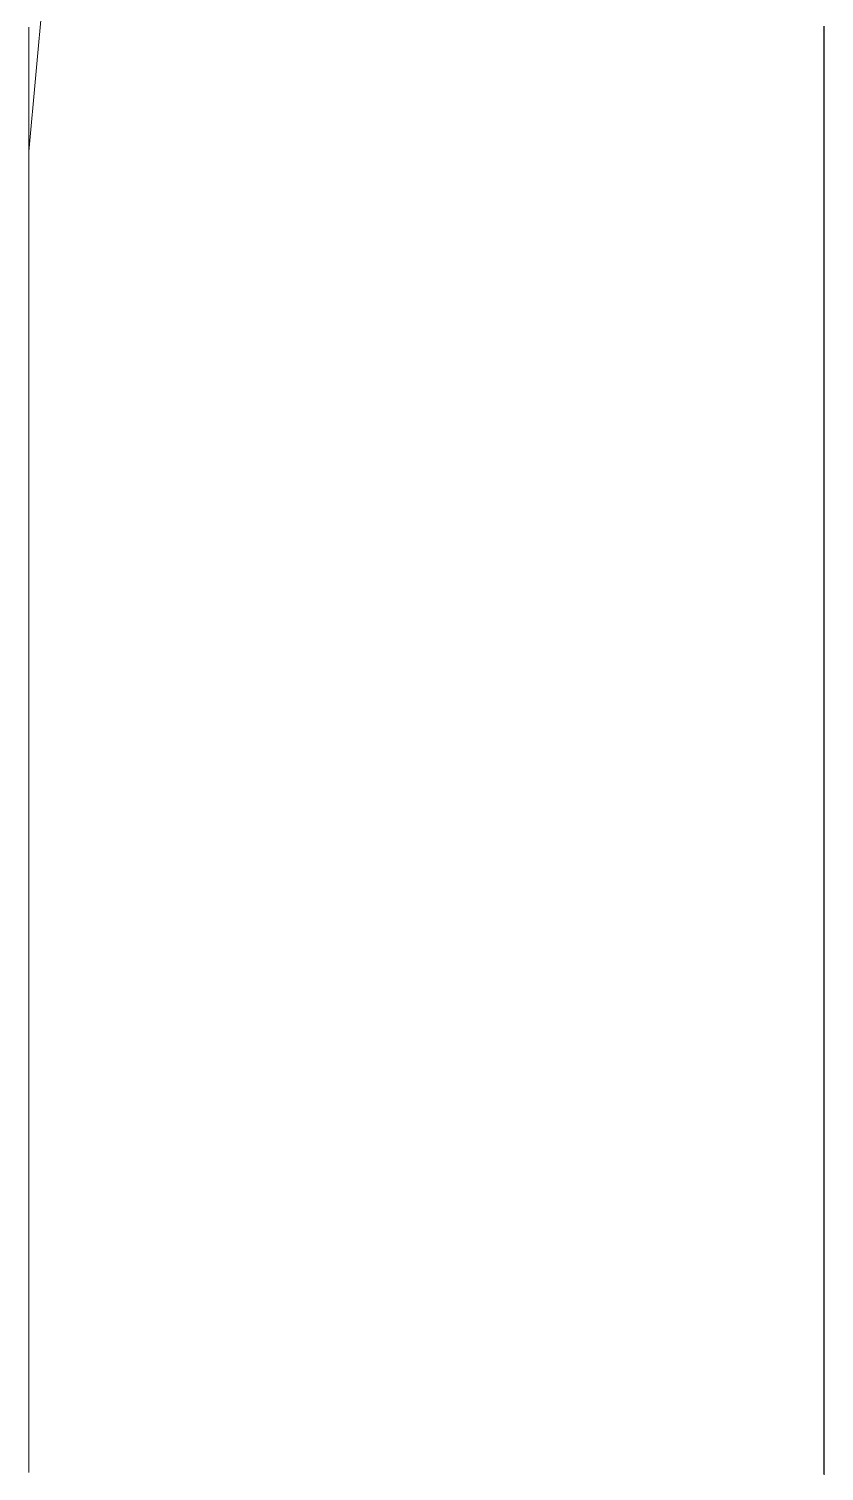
# Model space of a CAD drawing. Extents: x 65572 to 72871, y 30718 to 33858.
# Drawn here: x 65708.02 to 65709.02, y 31700.432 to 31702.245 of the extents above; entities that cross this region are included whole.
import ezdxf

# ---------------------------------------------------------------- set-up
doc = ezdxf.new("R2010")
doc.units = 0
doc.header["$LTSCALE"] = 0.5
doc.header["$MEASUREMENT"] = 0
doc.layers.add('Layout', color=154, linetype='CONTINUOUS', lineweight=5)

msp = doc.modelspace()

# ---------------------------------------------------------------- linework, layer by layer
at = {"layer": 'Layout', "linetype": 'ByBlock'}
msp.add_line((65709.020403, 31713.090537), (65708.020398, 31702.090483), dxfattribs=at)
for points in [[(65708.020398, 31700.430092), (65708.020398, 31700.432126), (65708.020398, 31700.43416), (65708.020398, 31700.436193), (65708.020398, 31700.438227), (65708.020398, 31700.44026), (65708.020398, 31700.442294), (65708.020398, 31700.444328), (65708.020398, 31700.446361), (65708.020398, 31700.448395), (65708.020398, 31700.450428), (65708.020398, 31700.452462), (65708.020398, 31700.454496), (65708.020398, 31700.456529), (65708.020398, 31700.458563), (65708.020398, 31700.460596), (65708.020398, 31700.46263), (65708.020398, 31700.464664), (65708.020398, 31700.466697), (65708.020398, 31700.468731), (65708.020398, 31700.470764), (65708.020398, 31700.472798), (65708.020398, 31700.474831), (65708.020398, 31700.476865), (65708.020398, 31700.478899), (65708.020398, 31700.480932), (65708.020398, 31700.482966), (65708.020398, 31700.484999), (65708.020398, 31700.487033), (65708.020398, 31700.489067), (65708.020398, 31700.4911), (65708.020398, 31700.493134), (65708.020398, 31700.495167), (65708.020398, 31700.497201), (65708.020398, 31700.49959), (65708.020398, 31700.502865), (65708.020398, 31700.506141), (65708.020398, 31700.509417), (65708.020398, 31700.512693), (65708.020398, 31700.515969), (65708.020398, 31700.519244), (65708.020398, 31700.52252), (65708.020398, 31700.525796), (65708.020398, 31700.529072), (65708.020398, 31700.532348), (65708.020398, 31700.535624), (65708.020398, 31700.538899), (65708.020398, 31700.542175), (65708.020398, 31700.545451), (65708.020398, 31700.548727), (65708.020398, 31700.552003), (65708.020398, 31700.555279), (65708.020398, 31700.558554), (65708.020398, 31700.56183), (65708.020398, 31700.565106), (65708.020398, 31700.568382), (65708.020398, 31700.571658), (65708.020398, 31700.574933), (65708.020398, 31700.578209), (65708.020398, 31700.581485), (65708.020398, 31700.584761), (65708.020398, 31700.588037), (65708.020398, 31700.591313), (65708.020398, 31700.594588), (65708.020398, 31700.597864), (65708.020398, 31700.60114), (65708.020398, 31700.604416), (65708.020398, 31700.607692), (65708.020398, 31700.610968), (65708.020398, 31700.614243), (65708.020398, 31700.617519), (65708.020398, 31700.621796), (65708.020398, 31700.62615), (65708.020398, 31700.630504), (65708.020398, 31700.634857), (65708.020398, 31700.639211), (65708.020398, 31700.643565), (65708.020398, 31700.647919), (65708.020398, 31700.652273), (65708.020398, 31700.656626), (65708.020398, 31700.66098), (65708.020398, 31700.665334), (65708.020398, 31700.669688), (65708.020398, 31700.674041), (65708.020398, 31700.678395), (65708.020398, 31700.682749), (65708.020398, 31700.687103), (65708.020398, 31700.691457), (65708.020398, 31700.69581), (65708.020398, 31700.700164), (65708.020398, 31700.704518), (65708.020398, 31700.708872), (65708.020398, 31700.713226), (65708.020398, 31700.717579), (65708.020398, 31700.721933), (65708.020398, 31700.726287), (65708.020398, 31700.730641), (65708.020398, 31700.734995), (65708.020398, 31700.739348), (65708.020398, 31700.743702), (65708.020398, 31700.748056), (65708.020398, 31700.75241), (65708.020398, 31700.756764), (65708.020398, 31700.761117), (65708.020398, 31700.765471), (65708.020398, 31700.769825), (65708.020398, 31700.774179), (65708.020398, 31700.779024), (65708.020398, 31700.784237), (65708.020398, 31700.789451), (65708.020398, 31700.794664), (65708.020398, 31700.799878), (65708.020398, 31700.805091), (65708.020398, 31700.810304), (65708.020398, 31700.815518), (65708.020398, 31700.820731), (65708.020398, 31700.825945), (65708.020398, 31700.831158), (65708.020398, 31700.836372), (65708.020398, 31700.841585), (65708.020398, 31700.846799), (65708.020398, 31700.852012), (65708.020398, 31700.857225), (65708.020398, 31700.862439), (65708.020398, 31700.867652), (65708.020398, 31700.872866), (65708.020398, 31700.878079), (65708.020398, 31700.883293), (65708.020398, 31700.888506), (65708.020398, 31700.89372), (65708.020398, 31700.898933), (65708.020398, 31700.904146), (65708.020398, 31700.90936), (65708.020398, 31700.914573), (65708.020398, 31700.919787), (65708.020398, 31700.925), (65708.020398, 31700.930214), (65708.020398, 31700.935427), (65708.020398, 31700.940641), (65708.020398, 31700.945854), (65708.020398, 31700.951067), (65708.020398, 31700.956281), (65708.020398, 31700.961494), (65708.020398, 31700.966836), (65708.020398, 31700.972648), (65708.020398, 31700.978459), (65708.020398, 31700.984271), (65708.020398, 31700.990083), (65708.020398, 31700.995894), (65708.020398, 31701.001706), (65708.020398, 31701.007518), (65708.020398, 31701.013329), (65708.020398, 31701.019141), (65708.020398, 31701.024953), (65708.020398, 31701.030764), (65708.020398, 31701.036576), (65708.020398, 31701.042388), (65708.020398, 31701.048199), (65708.020398, 31701.054011), (65708.020398, 31701.059823), (65708.020398, 31701.065634), (65708.020398, 31701.071446), (65708.020398, 31701.077258), (65708.020398, 31701.083069), (65708.020398, 31701.088881), (65708.020398, 31701.094693), (65708.020398, 31701.100504), (65708.020398, 31701.106316), (65708.020398, 31701.112128), (65708.020398, 31701.117939), (65708.020398, 31701.123751), (65708.020398, 31701.129563), (65708.020398, 31701.135374), (65708.020398, 31701.141186), (65708.020398, 31701.146998), (65708.020398, 31701.152809), (65708.020398, 31701.158621), (65708.020398, 31701.164433), (65708.020398, 31701.170244), (65708.020398, 31701.176056), (65708.020398, 31701.182131), (65708.020398, 31701.188249), (65708.020398, 31701.194368), (65708.020398, 31701.200486), (65708.020398, 31701.206605), (65708.020398, 31701.212723), (65708.020398, 31701.218842), (65708.020398, 31701.22496), (65708.020398, 31701.231079), (65708.020398, 31701.237197), (65708.020398, 31701.243316), (65708.020398, 31701.249434), (65708.020398, 31701.255553), (65708.020398, 31701.261671), (65708.020398, 31701.267789), (65708.020398, 31701.273908), (65708.020398, 31701.280026), (65708.020398, 31701.286145), (65708.020398, 31701.292263), (65708.020398, 31701.298382), (65708.020398, 31701.3045), (65708.020398, 31701.310619), (65708.020398, 31701.316737), (65708.020398, 31701.322856), (65708.020398, 31701.328974), (65708.020398, 31701.335093), (65708.020398, 31701.341211), (65708.020398, 31701.34733), (65708.020398, 31701.353448), (65708.020398, 31701.359567), (65708.020398, 31701.365685), (65708.020398, 31701.371804), (65708.020398, 31701.377922), (65708.020398, 31701.384041), (65708.020398, 31701.390159), (65708.020398, 31701.396277), (65708.020398, 31701.402396), (65708.020398, 31701.408514), (65708.020398, 31701.414633), (65708.020398, 31701.420751), (65708.020398, 31701.42687), (65708.020398, 31701.432988), (65708.020398, 31701.439107), (65708.020398, 31701.445225), (65708.020398, 31701.451344), (65708.020398, 31701.457462), (65708.020398, 31701.463581), (65708.020398, 31701.469699), (65708.020398, 31701.475818), (65708.020398, 31701.481936), (65708.020398, 31701.488055), (65708.020398, 31701.494173), (65708.020398, 31701.500292), (65708.020398, 31701.50641), (65708.020398, 31701.512529), (65708.020398, 31701.518647), (65708.020398, 31701.524766), (65708.020398, 31701.530884), (65708.020398, 31701.537002), (65708.020398, 31701.543121), (65708.020398, 31701.549239), (65708.020398, 31701.555358), (65708.020398, 31701.561476), (65708.020398, 31701.567595), (65708.020398, 31701.573713), (65708.020398, 31701.579832), (65708.020398, 31701.58595), (65708.020398, 31701.592069), (65708.020398, 31701.598187), (65708.020398, 31701.604306), (65708.020398, 31701.610424), (65708.020398, 31701.616543), (65708.020398, 31701.622617), (65708.020398, 31701.628429), (65708.020398, 31701.634241), (65708.020398, 31701.640052), (65708.020398, 31701.645864), (65708.020398, 31701.651676), (65708.020398, 31701.657487), (65708.020398, 31701.663299), (65708.020398, 31701.669111), (65708.020398, 31701.674922), (65708.020398, 31701.680734), (65708.020398, 31701.686546), (65708.020398, 31701.692357), (65708.020398, 31701.698169), (65708.020398, 31701.703981), (65708.020398, 31701.709792), (65708.020398, 31701.715604), (65708.020398, 31701.721416), (65708.020398, 31701.727227), (65708.020398, 31701.733039), (65708.020398, 31701.738851), (65708.020398, 31701.744662), (65708.020398, 31701.750474), (65708.020398, 31701.756286), (65708.020398, 31701.762097), (65708.020398, 31701.767909), (65708.020398, 31701.773721), (65708.020398, 31701.779532), (65708.020398, 31701.785344), (65708.020398, 31701.791156), (65708.020398, 31701.796968), (65708.020398, 31701.802779), (65708.020398, 31701.808591), (65708.020398, 31701.814403), (65708.020398, 31701.820214), (65708.020398, 31701.826026), (65708.020398, 31701.831838), (65708.020398, 31701.837179), (65708.020398, 31701.842393), (65708.020398, 31701.847606), (65708.020398, 31701.85282), (65708.020398, 31701.858033), (65708.020398, 31701.863246), (65708.020398, 31701.86846), (65708.020398, 31701.873673), (65708.020398, 31701.878887), (65708.020398, 31701.8841), (65708.020398, 31701.889314), (65708.020398, 31701.894527), (65708.020398, 31701.89974), (65708.020398, 31701.904954), (65708.020398, 31701.910167), (65708.020398, 31701.915381), (65708.020398, 31701.920594), (65708.020398, 31701.925808), (65708.020398, 31701.931021), (65708.020398, 31701.936235), (65708.020398, 31701.941448), (65708.020398, 31701.946661), (65708.020398, 31701.951875), (65708.020398, 31701.957088), (65708.020398, 31701.962302), (65708.020398, 31701.967515), (65708.020398, 31701.972729), (65708.020398, 31701.977942), (65708.020398, 31701.983156), (65708.020398, 31701.988369), (65708.020398, 31701.993582), (65708.020398, 31701.998796), (65708.020398, 31702.004009), (65708.020398, 31702.009223), (65708.020398, 31702.014436), (65708.020398, 31702.01965), (65708.020398, 31702.024495), (65708.020398, 31702.028849), (65708.020398, 31702.033202), (65708.020398, 31702.037556), (65708.020398, 31702.04191), (65708.020398, 31702.046264), (65708.020398, 31702.050618), (65708.020398, 31702.054971), (65708.020398, 31702.059325), (65708.020398, 31702.063679), (65708.020398, 31702.068033), (65708.020398, 31702.072386), (65708.020398, 31702.07674), (65708.020398, 31702.081094), (65708.020398, 31702.085448), (65708.020398, 31702.089802), (65708.020398, 31702.094155), (65708.020398, 31702.098509), (65708.020398, 31702.102863), (65708.020398, 31702.107217), (65708.020398, 31702.111571), (65708.020398, 31702.115924), (65708.020398, 31702.120278), (65708.020398, 31702.124632), (65708.020398, 31702.128986), (65708.020398, 31702.13334), (65708.020398, 31702.137693), (65708.020398, 31702.142047), (65708.020398, 31702.146401), (65708.020398, 31702.150755), (65708.020398, 31702.155109), (65708.020398, 31702.159462), (65708.020398, 31702.163816), (65708.020398, 31702.16817), (65708.020398, 31702.172524), (65708.020398, 31702.176877), (65708.020398, 31702.181154), (65708.020398, 31702.18443), (65708.020398, 31702.187706), (65708.020398, 31702.190982), (65708.020398, 31702.194258), (65708.020398, 31702.197533), (65708.020398, 31702.200809), (65708.020398, 31702.204085), (65708.020398, 31702.207361), (65708.020398, 31702.210637), (65708.020398, 31702.213913), (65708.020398, 31702.217188), (65708.020398, 31702.220464), (65708.020398, 31702.22374), (65708.020398, 31702.227016), (65708.020398, 31702.230292), (65708.020398, 31702.233567), (65708.020398, 31702.236843), (65708.020398, 31702.240119), (65708.020398, 31702.243395), (65708.020398, 31702.246671)], [(65709.020081, 31700.427808), (65709.020081, 31700.433938), (65709.020081, 31700.440067), (65709.020081, 31700.446197), (65709.020081, 31700.452326), (65709.020081, 31700.458456), (65709.020081, 31700.464585), (65709.020081, 31700.470715), (65709.020081, 31700.476844), (65709.020081, 31700.482974), (65709.020081, 31700.489104), (65709.020081, 31700.495233), (65709.020081, 31700.501363), (65709.020081, 31700.507492), (65709.020081, 31700.513622), (65709.020081, 31700.519751), (65709.020081, 31700.525881), (65709.020081, 31700.53201), (65709.020081, 31700.53814), (65709.020081, 31700.544269), (65709.020081, 31700.550399), (65709.020081, 31700.556528), (65709.020081, 31700.562658), (65709.020081, 31700.568787), (65709.020081, 31700.574917), (65709.020081, 31700.581046), (65709.020081, 31700.587176), (65709.020081, 31700.593305), (65709.020081, 31700.599435), (65709.020081, 31700.605564), (65709.020081, 31700.611694), (65709.020081, 31700.617823), (65709.020081, 31700.623953), (65709.020081, 31700.630082), (65709.020081, 31700.636212), (65709.020081, 31700.642341), (65709.020081, 31700.648471), (65709.020081, 31700.6546), (65709.020081, 31700.66073), (65709.020081, 31700.66686), (65709.020081, 31700.672989), (65709.020081, 31700.679119), (65709.020081, 31700.685248), (65709.020081, 31700.691378), (65709.020081, 31700.697507), (65709.020081, 31700.703637), (65709.020081, 31700.709766), (65709.020081, 31700.715896), (65709.020081, 31700.722025), (65709.020081, 31700.728155), (65709.020081, 31700.734284), (65709.020081, 31700.740414), (65709.020081, 31700.746543), (65709.020081, 31700.752673), (65709.020081, 31700.758802), (65709.020081, 31700.764932), (65709.020081, 31700.771061), (65709.020081, 31700.777191), (65709.020081, 31700.78332), (65709.020081, 31700.78945), (65709.020081, 31700.795579), (65709.020081, 31700.801709), (65709.020081, 31700.807838), (65709.020081, 31700.813968), (65709.020081, 31700.820097), (65709.020081, 31700.826227), (65709.020081, 31700.832356), (65709.020081, 31700.838486), (65709.020081, 31700.844615), (65709.020081, 31700.850745), (65709.020081, 31700.856875), (65709.020081, 31700.863004), (65709.020081, 31700.869134), (65709.020081, 31700.875263), (65709.020081, 31700.881393), (65709.020081, 31700.887522), (65709.020081, 31700.893652), (65709.020081, 31700.899781), (65709.020081, 31700.905911), (65709.020081, 31700.91204), (65709.020081, 31700.91817), (65709.020081, 31700.924299), (65709.020081, 31700.930429), (65709.020081, 31700.936558), (65709.020081, 31700.942688), (65709.020081, 31700.948817), (65709.020081, 31700.954947), (65709.020081, 31700.961076), (65709.020081, 31700.967206), (65709.020081, 31700.973335), (65709.020081, 31700.979465), (65709.020081, 31700.985594), (65709.020081, 31700.991724), (65709.020081, 31700.997853), (65709.020081, 31701.003983), (65709.020081, 31701.010112), (65709.020081, 31701.016242), (65709.020081, 31701.022371), (65709.020081, 31701.028501), (65709.020081, 31701.03463), (65709.020081, 31701.04076), (65709.020081, 31701.04689), (65709.020081, 31701.053019), (65709.020081, 31701.059149), (65709.020081, 31701.065278), (65709.020081, 31701.071408), (65709.020081, 31701.077537), (65709.020081, 31701.083667), (65709.020081, 31701.089796), (65709.020081, 31701.095926), (65709.020081, 31701.102055), (65709.020081, 31701.108185), (65709.020081, 31701.114314), (65709.020081, 31701.120444), (65709.020081, 31701.126573), (65709.020081, 31701.132703), (65709.020081, 31701.138832), (65709.020081, 31701.144962), (65709.020081, 31701.151091), (65709.020081, 31701.157221), (65709.020081, 31701.16335), (65709.020081, 31701.16948), (65709.020081, 31701.175609), (65709.020081, 31701.181739), (65709.020081, 31701.187868), (65709.020081, 31701.193998), (65709.020081, 31701.200127), (65709.020081, 31701.206257), (65709.020081, 31701.212386), (65709.020081, 31701.218516), (65709.020081, 31701.224646), (65709.020081, 31701.230775), (65709.020081, 31701.236905), (65709.020081, 31701.243034), (65709.020081, 31701.249164), (65709.020081, 31701.255293), (65709.020081, 31701.261423), (65709.020081, 31701.267552), (65709.020081, 31701.273682), (65709.020081, 31701.279811), (65709.020081, 31701.285941), (65709.020081, 31701.29207), (65709.020081, 31701.2982), (65709.020081, 31701.304329), (65709.020081, 31701.310459), (65709.020081, 31701.316588), (65709.020081, 31701.322718), (65709.020081, 31701.328847), (65709.020081, 31701.334977), (65709.020081, 31701.341106), (65709.020081, 31701.347236), (65709.020081, 31701.353365), (65709.020081, 31701.359495), (65709.020081, 31701.365624), (65709.020081, 31701.371754), (65709.020081, 31701.377883), (65709.020081, 31701.384013), (65709.020081, 31701.390142), (65709.020081, 31701.396272), (65709.020081, 31701.402401), (65709.020081, 31701.408531), (65709.020081, 31701.414661), (65709.020081, 31701.42079), (65709.020081, 31701.42692), (65709.020081, 31701.433049), (65709.020081, 31701.439179), (65709.020081, 31701.445308), (65709.020081, 31701.451438), (65709.020081, 31701.457567), (65709.020081, 31701.463697), (65709.020081, 31701.469826), (65709.020081, 31701.475956), (65709.020081, 31701.482085), (65709.020081, 31701.488215), (65709.020081, 31701.494344), (65709.020081, 31701.500474), (65709.020081, 31701.506603), (65709.020081, 31701.512733), (65709.020081, 31701.518862), (65709.020081, 31701.524992), (65709.020081, 31701.531121), (65709.020081, 31701.537251), (65709.020081, 31701.54338), (65709.020081, 31701.54951), (65709.020081, 31701.555639), (65709.020081, 31701.561769), (65709.020081, 31701.567898), (65709.020081, 31701.574028), (65709.020081, 31701.580157), (65709.020081, 31701.586287), (65709.020081, 31701.592417), (65709.020081, 31701.598546), (65709.020081, 31701.604676), (65709.020081, 31701.610805), (65709.020081, 31701.616935), (65709.020081, 31701.623064), (65709.020081, 31701.629194), (65709.020081, 31701.635323), (65709.020081, 31701.641453), (65709.020081, 31701.647582), (65709.020081, 31701.653712), (65709.020081, 31701.659841), (65709.020081, 31701.665971), (65709.020081, 31701.6721), (65709.020081, 31701.67823), (65709.020081, 31701.684359), (65709.020081, 31701.690489), (65709.020081, 31701.696618), (65709.020081, 31701.702748), (65709.020081, 31701.708877), (65709.020081, 31701.715007), (65709.020081, 31701.721136), (65709.020081, 31701.727266), (65709.020081, 31701.733395), (65709.020081, 31701.739525), (65709.020081, 31701.745654), (65709.020081, 31701.751784), (65709.020081, 31701.757913), (65709.020081, 31701.764043), (65709.020081, 31701.770172), (65709.020081, 31701.776302), (65709.020081, 31701.782432), (65709.020081, 31701.788561), (65709.020081, 31701.794691), (65709.020081, 31701.80082), (65709.020081, 31701.80695), (65709.020081, 31701.813079), (65709.020081, 31701.819209), (65709.020081, 31701.825338), (65709.020081, 31701.831468), (65709.020081, 31701.837597), (65709.020081, 31701.843727), (65709.020081, 31701.849856), (65709.020081, 31701.855986), (65709.020081, 31701.862115), (65709.020081, 31701.868245), (65709.020081, 31701.874374), (65709.020081, 31701.880504), (65709.020081, 31701.886633), (65709.020081, 31701.892763), (65709.020081, 31701.898892), (65709.020081, 31701.905022), (65709.020081, 31701.911151), (65709.020081, 31701.917281), (65709.020081, 31701.92341), (65709.020081, 31701.92954), (65709.020081, 31701.935669), (65709.020081, 31701.941799), (65709.020081, 31701.947928), (65709.020081, 31701.954058), (65709.020081, 31701.960188), (65709.020081, 31701.966317), (65709.020081, 31701.972447), (65709.020081, 31701.978576), (65709.020081, 31701.984706), (65709.020081, 31701.990835), (65709.020081, 31701.996965), (65709.020081, 31702.003094), (65709.020081, 31702.009224), (65709.020081, 31702.015353), (65709.020081, 31702.021483), (65709.020081, 31702.027612), (65709.020081, 31702.033742), (65709.020081, 31702.039871), (65709.020081, 31702.046001), (65709.020081, 31702.05213), (65709.020081, 31702.05826), (65709.020081, 31702.064389), (65709.020081, 31702.070519), (65709.020081, 31702.076648), (65709.020081, 31702.082778), (65709.020081, 31702.088907), (65709.020081, 31702.095037), (65709.020081, 31702.101166), (65709.020081, 31702.107296), (65709.020081, 31702.113425), (65709.020081, 31702.119555), (65709.020081, 31702.125684), (65709.020081, 31702.131814), (65709.020081, 31702.137943), (65709.020081, 31702.144073), (65709.020081, 31702.150203), (65709.020081, 31702.156332), (65709.020081, 31702.162462), (65709.020081, 31702.168591), (65709.020081, 31702.174721), (65709.020081, 31702.18085), (65709.020081, 31702.18698), (65709.020081, 31702.193109), (65709.020081, 31702.199239), (65709.020081, 31702.205368), (65709.020081, 31702.211498), (65709.020081, 31702.217627), (65709.020081, 31702.223757), (65709.020081, 31702.229886), (65709.020081, 31702.236016), (65709.020081, 31702.242145), (65709.020081, 31702.248275)], [(65708.020398, 31702.090483), (65708.020398, 31702.089792), (65708.020398, 31702.089101), (65708.020398, 31702.08841), (65708.020398, 31702.087719), (65708.020398, 31702.087028), (65708.020398, 31702.086337), (65708.020398, 31702.085646), (65708.020398, 31702.084955), (65708.020398, 31702.084264), (65708.020398, 31702.083573), (65708.020398, 31702.082882), (65708.020398, 31702.082191), (65708.020398, 31702.0815), (65708.020398, 31702.080809), (65708.020398, 31702.080118), (65708.020398, 31702.079427), (65708.020398, 31702.078736), (65708.020398, 31702.078045), (65708.020398, 31702.077354), (65708.020398, 31702.076663), (65708.020398, 31702.075972), (65708.020398, 31702.075281), (65708.020398, 31702.074591), (65708.020398, 31702.0739), (65708.020398, 31702.073209), (65708.020398, 31702.072518), (65708.020398, 31702.071827), (65708.020398, 31702.071136), (65708.020398, 31702.070445), (65708.020398, 31702.069754), (65708.020398, 31702.069063), (65708.020398, 31702.068372), (65708.020398, 31702.067681), (65708.020398, 31702.06699), (65708.020398, 31702.066299), (65708.020398, 31702.065608), (65708.020398, 31702.063955), (65708.020398, 31702.061916), (65708.020398, 31702.059878), (65708.020398, 31702.05784), (65708.020398, 31702.055802), (65708.020398, 31702.053763), (65708.020398, 31702.051725), (65708.020398, 31702.049687), (65708.020398, 31702.047649), (65708.020398, 31702.04561), (65708.020398, 31702.043572), (65708.020398, 31702.041534), (65708.020398, 31702.039496), (65708.020398, 31702.037457), (65708.020398, 31702.035419), (65708.020398, 31702.033381), (65708.020398, 31702.031343), (65708.020398, 31702.029304), (65708.020398, 31702.027266), (65708.020398, 31702.025228), (65708.020398, 31702.02319), (65708.020398, 31702.021151), (65708.020398, 31702.019113), (65708.020398, 31702.017075), (65708.020398, 31702.015037), (65708.020398, 31702.012998), (65708.020398, 31702.01096), (65708.020398, 31702.008922), (65708.020398, 31702.006884), (65708.020398, 31702.004845), (65708.020398, 31702.002807), (65708.020398, 31702.000769), (65708.020398, 31701.998731), (65708.020398, 31701.996692), (65708.020398, 31701.994654), (65708.020398, 31701.992616), (65708.020398, 31701.990044), (65708.020398, 31701.986761), (65708.020398, 31701.983477), (65708.020398, 31701.980194), (65708.020398, 31701.976911), (65708.020398, 31701.973627), (65708.020398, 31701.970344), (65708.020398, 31701.967061), (65708.020398, 31701.963777), (65708.020398, 31701.960494), (65708.020398, 31701.957211), (65708.020398, 31701.953927), (65708.020398, 31701.950644), (65708.020398, 31701.947361), (65708.020398, 31701.944077), (65708.020398, 31701.940794), (65708.020398, 31701.937511), (65708.020398, 31701.934227), (65708.020398, 31701.930944), (65708.020398, 31701.927661), (65708.020398, 31701.924377), (65708.020398, 31701.921094), (65708.020398, 31701.917811), (65708.020398, 31701.914527), (65708.020398, 31701.911244), (65708.020398, 31701.907961), (65708.020398, 31701.904677), (65708.020398, 31701.901394), (65708.020398, 31701.898111), (65708.020398, 31701.894827), (65708.020398, 31701.891544), (65708.020398, 31701.888261), (65708.020398, 31701.884977), (65708.020398, 31701.881694), (65708.020398, 31701.878411), (65708.020398, 31701.875127), (65708.020398, 31701.87169), (65708.020398, 31701.867326), (65708.020398, 31701.862962), (65708.020398, 31701.858598), (65708.020398, 31701.854235), (65708.020398, 31701.849871), (65708.020398, 31701.845507), (65708.020398, 31701.841143), (65708.020398, 31701.83678), (65708.020398, 31701.832416), (65708.020398, 31701.828052), (65708.020398, 31701.823688), (65708.020398, 31701.819325), (65708.020398, 31701.814961), (65708.020398, 31701.810597), (65708.020398, 31701.806233), (65708.020398, 31701.801869), (65708.020398, 31701.797506), (65708.020398, 31701.793142), (65708.020398, 31701.788778), (65708.020398, 31701.784414), (65708.020398, 31701.780051), (65708.020398, 31701.775687), (65708.020398, 31701.771323), (65708.020398, 31701.766959), (65708.020398, 31701.762596), (65708.020398, 31701.758232), (65708.020398, 31701.753868), (65708.020398, 31701.749504), (65708.020398, 31701.74514), (65708.020398, 31701.740777), (65708.020398, 31701.736413), (65708.020398, 31701.732049), (65708.020398, 31701.727685), (65708.020398, 31701.723322), (65708.020398, 31701.718958), (65708.020398, 31701.714594), (65708.020398, 31701.709492), (65708.020398, 31701.704266), (65708.020398, 31701.699041), (65708.020398, 31701.693816), (65708.020398, 31701.68859), (65708.020398, 31701.683365), (65708.020398, 31701.678139), (65708.020398, 31701.672914), (65708.020398, 31701.667689), (65708.020398, 31701.662463), (65708.020398, 31701.657238), (65708.020398, 31701.652013), (65708.020398, 31701.646787), (65708.020398, 31701.641562), (65708.020398, 31701.636336), (65708.020398, 31701.631111), (65708.020398, 31701.625886), (65708.020398, 31701.62066), (65708.020398, 31701.615435), (65708.020398, 31701.610209), (65708.020398, 31701.604984), (65708.020398, 31701.599759), (65708.020398, 31701.594533), (65708.020398, 31701.589308), (65708.020398, 31701.584082), (65708.020398, 31701.578857), (65708.020398, 31701.573632), (65708.020398, 31701.568406), (65708.020398, 31701.563181), (65708.020398, 31701.557955), (65708.020398, 31701.55273), (65708.020398, 31701.547505), (65708.020398, 31701.542279), (65708.020398, 31701.537054), (65708.020398, 31701.531829), (65708.020398, 31701.526603), (65708.020398, 31701.521035), (65708.020398, 31701.51521), (65708.020398, 31701.509385), (65708.020398, 31701.50356), (65708.020398, 31701.497735), (65708.020398, 31701.49191), (65708.020398, 31701.486085), (65708.020398, 31701.48026), (65708.020398, 31701.474435), (65708.020398, 31701.46861), (65708.020398, 31701.462785), (65708.020398, 31701.45696), (65708.020398, 31701.451135), (65708.020398, 31701.44531), (65708.020398, 31701.439485), (65708.020398, 31701.43366), (65708.020398, 31701.427835), (65708.020398, 31701.42201), (65708.020398, 31701.416185), (65708.020398, 31701.41036), (65708.020398, 31701.404535), (65708.020398, 31701.39871), (65708.020398, 31701.392885), (65708.020398, 31701.38706), (65708.020398, 31701.381235), (65708.020398, 31701.37541), (65708.020398, 31701.369585), (65708.020398, 31701.36376), (65708.020398, 31701.357935), (65708.020398, 31701.35211), (65708.020398, 31701.346286), (65708.020398, 31701.340461), (65708.020398, 31701.334636), (65708.020398, 31701.328811), (65708.020398, 31701.322986), (65708.020398, 31701.317161), (65708.020398, 31701.311248), (65708.020398, 31701.305115), (65708.020398, 31701.298983), (65708.020398, 31701.29285), (65708.020398, 31701.286718), (65708.020398, 31701.280585), (65708.020398, 31701.274453), (65708.020398, 31701.26832), (65708.020398, 31701.262188), (65708.020398, 31701.256055), (65708.020398, 31701.249923), (65708.020398, 31701.24379), (65708.020398, 31701.237658), (65708.020398, 31701.231525), (65708.020398, 31701.225393), (65708.020398, 31701.21926), (65708.020398, 31701.213128), (65708.020398, 31701.206995), (65708.020398, 31701.200863), (65708.020398, 31701.19473), (65708.020398, 31701.188598), (65708.020398, 31701.182465), (65708.020398, 31701.176333), (65708.020398, 31701.1702), (65708.020398, 31701.164068), (65708.020398, 31701.157935), (65708.020398, 31701.151803), (65708.020398, 31701.14567), (65708.020398, 31701.139538), (65708.020398, 31701.133405), (65708.020398, 31701.127273), (65708.020398, 31701.12114), (65708.020398, 31701.115008), (65708.020398, 31701.108875), (65708.020398, 31701.102743), (65708.020398, 31701.09661), (65708.020398, 31701.090478), (65708.020398, 31701.084345), (65708.020398, 31701.078213), (65708.020398, 31701.07208), (65708.020398, 31701.065948), (65708.020398, 31701.059815), (65708.020398, 31701.053683), (65708.020398, 31701.04755), (65708.020398, 31701.041418), (65708.020398, 31701.035285), (65708.020398, 31701.029153), (65708.020398, 31701.02302), (65708.020398, 31701.016888), (65708.020398, 31701.010755), (65708.020398, 31701.004623), (65708.020398, 31700.99849), (65708.020398, 31700.992358), (65708.020398, 31700.986225), (65708.020398, 31700.980093), (65708.020398, 31700.97396), (65708.020398, 31700.967828), (65708.020398, 31700.961695), (65708.020398, 31700.955563), (65708.020398, 31700.94943), (65708.020398, 31700.943298), (65708.020398, 31700.937165), (65708.020398, 31700.931033), (65708.020398, 31700.9249), (65708.020398, 31700.918768), (65708.020398, 31700.912635), (65708.020398, 31700.906503), (65708.020398, 31700.90037), (65708.020398, 31700.894238), (65708.020398, 31700.888105), (65708.020398, 31700.881973), (65708.020398, 31700.87584), (65708.020398, 31700.869708), (65708.020398, 31700.863795), (65708.020398, 31700.85797), (65708.020398, 31700.852145), (65708.020398, 31700.84632), (65708.020398, 31700.840495), (65708.020398, 31700.83467), (65708.020398, 31700.828845), (65708.020398, 31700.82302), (65708.020398, 31700.817195), (65708.020398, 31700.81137), (65708.020398, 31700.805545), (65708.020398, 31700.79972), (65708.020398, 31700.793895), (65708.020398, 31700.78807), (65708.020398, 31700.782245), (65708.020398, 31700.77642), (65708.020398, 31700.770595), (65708.020398, 31700.76477), (65708.020398, 31700.758945), (65708.020398, 31700.75312), (65708.020398, 31700.747295), (65708.020398, 31700.74147), (65708.020398, 31700.735645), (65708.020398, 31700.72982), (65708.020398, 31700.723995), (65708.020398, 31700.71817), (65708.020398, 31700.712345), (65708.020398, 31700.70652), (65708.020398, 31700.700695), (65708.020398, 31700.69487), (65708.020398, 31700.689045), (65708.020398, 31700.68322), (65708.020398, 31700.677395), (65708.020398, 31700.671571), (65708.020398, 31700.665746), (65708.020398, 31700.659921), (65708.020398, 31700.654353), (65708.020398, 31700.649127), (65708.020398, 31700.643902), (65708.020398, 31700.638676), (65708.020398, 31700.633451), (65708.020398, 31700.628226), (65708.020398, 31700.623), (65708.020398, 31700.617775), (65708.020398, 31700.612549), (65708.020398, 31700.607324), (65708.020398, 31700.602099), (65708.020398, 31700.596873), (65708.020398, 31700.591648), (65708.020398, 31700.586422), (65708.020398, 31700.581197), (65708.020398, 31700.575972), (65708.020398, 31700.570746), (65708.020398, 31700.565521), (65708.020398, 31700.560296), (65708.020398, 31700.55507), (65708.020398, 31700.549845), (65708.020398, 31700.544619), (65708.020398, 31700.539394), (65708.020398, 31700.534169), (65708.020398, 31700.528943), (65708.020398, 31700.523718), (65708.020398, 31700.518492), (65708.020398, 31700.513267), (65708.020398, 31700.508042), (65708.020398, 31700.502816), (65708.020398, 31700.497591), (65708.020398, 31700.492365), (65708.020398, 31700.48714), (65708.020398, 31700.481915), (65708.020398, 31700.476689), (65708.020398, 31700.471464), (65708.020398, 31700.466362), (65708.020398, 31700.461998), (65708.020398, 31700.457634), (65708.020398, 31700.45327), (65708.020398, 31700.448907), (65708.020398, 31700.444543), (65708.020398, 31700.440179), (65708.020398, 31700.435815), (65708.020398, 31700.431451)]]:
    msp.add_lwpolyline(points, dxfattribs=at)
at = {"layer": 'Layout', "linetype": 'ByBlock', "flags": 128}
for points in [[(65708.020398, 31700.431653), (65708.020398, 31700.433691), (65708.020398, 31700.435729), (65708.020398, 31700.437767), (65708.020398, 31700.439806), (65708.020398, 31700.441844), (65708.020398, 31700.443882), (65708.020398, 31700.44592), (65708.020398, 31700.447959), (65708.020398, 31700.449997), (65708.020398, 31700.452035), (65708.020398, 31700.454073), (65708.020398, 31700.456112), (65708.020398, 31700.45815), (65708.020398, 31700.460188), (65708.020398, 31700.462226), (65708.020398, 31700.464265), (65708.020398, 31700.466303), (65708.020398, 31700.468341), (65708.020398, 31700.470379), (65708.020398, 31700.472418), (65708.020398, 31700.474456), (65708.020398, 31700.476494), (65708.020398, 31700.478532), (65708.020398, 31700.480571), (65708.020398, 31700.482609), (65708.020398, 31700.484647), (65708.020398, 31700.486685), (65708.020398, 31700.488724), (65708.020398, 31700.490762), (65708.020398, 31700.4928), (65708.020398, 31700.494838), (65708.020398, 31700.496877), (65708.020398, 31700.499449), (65708.020398, 31700.502732), (65708.020398, 31700.506015), (65708.020398, 31700.509299), (65708.020398, 31700.512582), (65708.020398, 31700.515865), (65708.020398, 31700.519149), (65708.020398, 31700.522432), (65708.020398, 31700.525715), (65708.020398, 31700.528999), (65708.020398, 31700.532282), (65708.020398, 31700.535565), (65708.020398, 31700.538849), (65708.020398, 31700.542132), (65708.020398, 31700.545415), (65708.020398, 31700.548699), (65708.020398, 31700.551982), (65708.020398, 31700.555265), (65708.020398, 31700.558549), (65708.020398, 31700.561832), (65708.020398, 31700.565115), (65708.020398, 31700.568399), (65708.020398, 31700.571682), (65708.020398, 31700.574965), (65708.020398, 31700.578248), (65708.020398, 31700.581532), (65708.020398, 31700.584815), (65708.020398, 31700.588098), (65708.020398, 31700.591382), (65708.020398, 31700.594665), (65708.020398, 31700.597948), (65708.020398, 31700.601232), (65708.020398, 31700.604515), (65708.020398, 31700.607798), (65708.020398, 31700.611082), (65708.020398, 31700.614365), (65708.020398, 31700.617803), (65708.020398, 31700.622167), (65708.020398, 31700.62653), (65708.020398, 31700.630894), (65708.020398, 31700.635258), (65708.020398, 31700.639622), (65708.020398, 31700.643985), (65708.020398, 31700.648349), (65708.020398, 31700.652713), (65708.020398, 31700.657077), (65708.020398, 31700.66144), (65708.020398, 31700.665804), (65708.020398, 31700.670168), (65708.020398, 31700.674532), (65708.020398, 31700.678896), (65708.020398, 31700.683259), (65708.020398, 31700.687623), (65708.020398, 31700.691987), (65708.020398, 31700.696351), (65708.020398, 31700.700714), (65708.020398, 31700.705078), (65708.020398, 31700.709442), (65708.020398, 31700.713806), (65708.020398, 31700.718169), (65708.020398, 31700.722533), (65708.020398, 31700.726897), (65708.020398, 31700.731261), (65708.020398, 31700.735625), (65708.020398, 31700.739988), (65708.020398, 31700.744352), (65708.020398, 31700.748716), (65708.020398, 31700.75308), (65708.020398, 31700.757443), (65708.020398, 31700.761807), (65708.020398, 31700.766171), (65708.020398, 31700.770535), (65708.020398, 31700.774898), (65708.020398, 31700.780001), (65708.020398, 31700.785226), (65708.020398, 31700.790452), (65708.020398, 31700.795677), (65708.020398, 31700.800902), (65708.020398, 31700.806128), (65708.020398, 31700.811353), (65708.020398, 31700.816579), (65708.020398, 31700.821804), (65708.020398, 31700.827029), (65708.020398, 31700.832255), (65708.020398, 31700.83748), (65708.020398, 31700.842705), (65708.020398, 31700.847931), (65708.020398, 31700.853156), (65708.020398, 31700.858382), (65708.020398, 31700.863607), (65708.020398, 31700.868832), (65708.020398, 31700.874058), (65708.020398, 31700.879283), (65708.020398, 31700.884509), (65708.020398, 31700.889734), (65708.020398, 31700.894959), (65708.020398, 31700.900185), (65708.020398, 31700.90541), (65708.020398, 31700.910636), (65708.020398, 31700.915861), (65708.020398, 31700.921086), (65708.020398, 31700.926312), (65708.020398, 31700.931537), (65708.020398, 31700.936762), (65708.020398, 31700.941988), (65708.020398, 31700.947213), (65708.020398, 31700.952439), (65708.020398, 31700.957664), (65708.020398, 31700.962889), (65708.020398, 31700.968457), (65708.020398, 31700.974282), (65708.020398, 31700.980107), (65708.020398, 31700.985932), (65708.020398, 31700.991757), (65708.020398, 31700.997582), (65708.020398, 31701.003407), (65708.020398, 31701.009232), (65708.020398, 31701.015057), (65708.020398, 31701.020882), (65708.020398, 31701.026707), (65708.020398, 31701.032532), (65708.020398, 31701.038357), (65708.020398, 31701.044182), (65708.020398, 31701.050007), (65708.020398, 31701.055832), (65708.020398, 31701.061657), (65708.020398, 31701.067482), (65708.020398, 31701.073307), (65708.020398, 31701.079132), (65708.020398, 31701.084957), (65708.020398, 31701.090782), (65708.020398, 31701.096607), (65708.020398, 31701.102432), (65708.020398, 31701.108257), (65708.020398, 31701.114082), (65708.020398, 31701.119907), (65708.020398, 31701.125732), (65708.020398, 31701.131557), (65708.020398, 31701.137382), (65708.020398, 31701.143207), (65708.020398, 31701.149032), (65708.020398, 31701.154857), (65708.020398, 31701.160682), (65708.020398, 31701.166507), (65708.020398, 31701.172332), (65708.020398, 31701.178245), (65708.020398, 31701.184377), (65708.020398, 31701.19051), (65708.020398, 31701.196642), (65708.020398, 31701.202775), (65708.020398, 31701.208907), (65708.020398, 31701.21504), (65708.020398, 31701.221172), (65708.020398, 31701.227305), (65708.020398, 31701.233437), (65708.020398, 31701.23957), (65708.020398, 31701.245702), (65708.020398, 31701.251835), (65708.020398, 31701.257967), (65708.020398, 31701.2641), (65708.020398, 31701.270232), (65708.020398, 31701.276365), (65708.020398, 31701.282497), (65708.020398, 31701.28863), (65708.020398, 31701.294762), (65708.020398, 31701.300895), (65708.020398, 31701.307027), (65708.020398, 31701.31316), (65708.020398, 31701.319292), (65708.020398, 31701.325425), (65708.020398, 31701.331557), (65708.020398, 31701.33769), (65708.020398, 31701.343822), (65708.020398, 31701.349955), (65708.020398, 31701.356087), (65708.020398, 31701.36222), (65708.020398, 31701.368352), (65708.020398, 31701.374485), (65708.020398, 31701.380617), (65708.020398, 31701.38675), (65708.020398, 31701.392882), (65708.020398, 31701.399015), (65708.020398, 31701.405147), (65708.020398, 31701.41128), (65708.020398, 31701.417412), (65708.020398, 31701.423545), (65708.020398, 31701.429677), (65708.020398, 31701.43581), (65708.020398, 31701.441942), (65708.020398, 31701.448075), (65708.020398, 31701.454207), (65708.020398, 31701.46034), (65708.020398, 31701.466472), (65708.020398, 31701.472605), (65708.020398, 31701.478737), (65708.020398, 31701.48487), (65708.020398, 31701.491002), (65708.020398, 31701.497135), (65708.020398, 31701.503267), (65708.020398, 31701.5094), (65708.020398, 31701.515532), (65708.020398, 31701.521665), (65708.020398, 31701.527797), (65708.020398, 31701.53393), (65708.020398, 31701.540062), (65708.020398, 31701.546195), (65708.020398, 31701.552327), (65708.020398, 31701.55846), (65708.020398, 31701.564592), (65708.020398, 31701.570725), (65708.020398, 31701.576857), (65708.020398, 31701.58299), (65708.020398, 31701.589122), (65708.020398, 31701.595255), (65708.020398, 31701.601387), (65708.020398, 31701.60752), (65708.020398, 31701.613652), (65708.020398, 31701.619785), (65708.020398, 31701.625697), (65708.020398, 31701.631522), (65708.020398, 31701.637347), (65708.020398, 31701.643172), (65708.020398, 31701.648997), (65708.020398, 31701.654822), (65708.020398, 31701.660647), (65708.020398, 31701.666472), (65708.020398, 31701.672297), (65708.020398, 31701.678122), (65708.020398, 31701.683947), (65708.020398, 31701.689772), (65708.020398, 31701.695597), (65708.020398, 31701.701422), (65708.020398, 31701.707247), (65708.020398, 31701.713072), (65708.020398, 31701.718897), (65708.020398, 31701.724722), (65708.020398, 31701.730547), (65708.020398, 31701.736372), (65708.020398, 31701.742197), (65708.020398, 31701.748022), (65708.020398, 31701.753847), (65708.020398, 31701.759672), (65708.020398, 31701.765497), (65708.020398, 31701.771322), (65708.020398, 31701.777147), (65708.020398, 31701.782972), (65708.020398, 31701.788797), (65708.020398, 31701.794622), (65708.020398, 31701.800447), (65708.020398, 31701.806272), (65708.020398, 31701.812097), (65708.020398, 31701.817922), (65708.020398, 31701.823747), (65708.020398, 31701.829572), (65708.020398, 31701.83514), (65708.020398, 31701.840365), (65708.020398, 31701.845591), (65708.020398, 31701.850816), (65708.020398, 31701.856042), (65708.020398, 31701.861267), (65708.020398, 31701.866492), (65708.020398, 31701.871718), (65708.020398, 31701.876943), (65708.020398, 31701.882169), (65708.020398, 31701.887394), (65708.020398, 31701.892619), (65708.020398, 31701.897845), (65708.020398, 31701.90307), (65708.020398, 31701.908296), (65708.020398, 31701.913521), (65708.020398, 31701.918746), (65708.020398, 31701.923972), (65708.020398, 31701.929197), (65708.020398, 31701.934422), (65708.020398, 31701.939648), (65708.020398, 31701.944873), (65708.020398, 31701.950099), (65708.020398, 31701.955324), (65708.020398, 31701.960549), (65708.020398, 31701.965775), (65708.020398, 31701.971), (65708.020398, 31701.976226), (65708.020398, 31701.981451), (65708.020398, 31701.986676), (65708.020398, 31701.991902), (65708.020398, 31701.997127), (65708.020398, 31702.002353), (65708.020398, 31702.007578), (65708.020398, 31702.012803), (65708.020398, 31702.018029), (65708.020398, 31702.023131), (65708.020398, 31702.027495), (65708.020398, 31702.031859), (65708.020398, 31702.036222), (65708.020398, 31702.040586), (65708.020398, 31702.04495), (65708.020398, 31702.049314), (65708.020398, 31702.053677), (65708.020398, 31702.058041), (65708.020398, 31702.062405), (65708.020398, 31702.066769), (65708.020398, 31702.071132), (65708.020398, 31702.075496), (65708.020398, 31702.07986), (65708.020398, 31702.084224), (65708.020398, 31702.088588), (65708.020398, 31702.092951), (65708.020398, 31702.097315), (65708.020398, 31702.101679), (65708.020398, 31702.106043), (65708.020398, 31702.110406), (65708.020398, 31702.11477), (65708.020398, 31702.119134), (65708.020398, 31702.123498), (65708.020398, 31702.127861), (65708.020398, 31702.132225), (65708.020398, 31702.136589), (65708.020398, 31702.140953), (65708.020398, 31702.145317), (65708.020398, 31702.14968), (65708.020398, 31702.154044), (65708.020398, 31702.158408), (65708.020398, 31702.162772), (65708.020398, 31702.167135), (65708.020398, 31702.171499), (65708.020398, 31702.175863), (65708.020398, 31702.180227), (65708.020398, 31702.183664), (65708.020398, 31702.186948), (65708.020398, 31702.190231), (65708.020398, 31702.193514), (65708.020398, 31702.196798), (65708.020398, 31702.200081), (65708.020398, 31702.203364), (65708.020398, 31702.206648), (65708.020398, 31702.209931), (65708.020398, 31702.213214), (65708.020398, 31702.216498), (65708.020398, 31702.219781), (65708.020398, 31702.223064), (65708.020398, 31702.226348), (65708.020398, 31702.229631), (65708.020398, 31702.232914), (65708.020398, 31702.236198), (65708.020398, 31702.239481), (65708.020398, 31702.242764), (65708.020398, 31702.246048)], [(65709.020403, 31700.427173), (65709.020403, 31700.433305), (65709.020403, 31700.439436), (65709.020403, 31700.445568), (65709.020403, 31700.451699), (65709.020403, 31700.457831), (65709.020403, 31700.463962), (65709.020403, 31700.470094), (65709.020403, 31700.476225), (65709.020403, 31700.482357), (65709.020403, 31700.488488), (65709.020403, 31700.49462), (65709.020403, 31700.500751), (65709.020403, 31700.506883), (65709.020403, 31700.513014), (65709.020403, 31700.519146), (65709.020403, 31700.525277), (65709.020403, 31700.531409), (65709.020403, 31700.53754), (65709.020403, 31700.543672), (65709.020403, 31700.549803), (65709.020403, 31700.555935), (65709.020403, 31700.562066), (65709.020403, 31700.568198), (65709.020403, 31700.574329), (65709.020403, 31700.580461), (65709.020403, 31700.586592), (65709.020403, 31700.592724), (65709.020403, 31700.598855), (65709.020403, 31700.604987), (65709.020403, 31700.611118), (65709.020403, 31700.61725), (65709.020403, 31700.623381), (65709.020403, 31700.629513), (65709.020403, 31700.635644), (65709.020403, 31700.641776), (65709.020403, 31700.647907), (65709.020403, 31700.654039), (65709.020403, 31700.66017), (65709.020403, 31700.666302), (65709.020403, 31700.672433), (65709.020403, 31700.678565), (65709.020403, 31700.684696), (65709.020403, 31700.690828), (65709.020403, 31700.696959), (65709.020403, 31700.703091), (65709.020403, 31700.709222), (65709.020403, 31700.715353), (65709.020403, 31700.721485), (65709.020403, 31700.727616), (65709.020403, 31700.733748), (65709.020403, 31700.739879), (65709.020403, 31700.746011), (65709.020403, 31700.752142), (65709.020403, 31700.758274), (65709.020403, 31700.764405), (65709.020403, 31700.770537), (65709.020403, 31700.776668), (65709.020403, 31700.7828), (65709.020403, 31700.788931), (65709.020403, 31700.795063), (65709.020403, 31700.801194), (65709.020403, 31700.807326), (65709.020403, 31700.813457), (65709.020403, 31700.819589), (65709.020403, 31700.82572), (65709.020403, 31700.831852), (65709.020403, 31700.837983), (65709.020403, 31700.844115), (65709.020403, 31700.850246), (65709.020403, 31700.856378), (65709.020403, 31700.862509), (65709.020403, 31700.868641), (65709.020403, 31700.874772), (65709.020403, 31700.880904), (65709.020403, 31700.887035), (65709.020403, 31700.893167), (65709.020403, 31700.899298), (65709.020403, 31700.90543), (65709.020403, 31700.911561), (65709.020403, 31700.917693), (65709.020403, 31700.923824), (65709.020403, 31700.929956), (65709.020403, 31700.936087), (65709.020403, 31700.942219), (65709.020403, 31700.94835), (65709.020403, 31700.954482), (65709.020403, 31700.960613), (65709.020403, 31700.966745), (65709.020403, 31700.972876), (65709.020403, 31700.979008), (65709.020403, 31700.985139), (65709.020403, 31700.991271), (65709.020403, 31700.997402), (65709.020403, 31701.003534), (65709.020403, 31701.009665), (65709.020403, 31701.015797), (65709.020403, 31701.021928), (65709.020403, 31701.02806), (65709.020403, 31701.034191), (65709.020403, 31701.040323), (65709.020403, 31701.046454), (65709.020403, 31701.052585), (65709.020403, 31701.058717), (65709.020403, 31701.064848), (65709.020403, 31701.07098), (65709.020403, 31701.077111), (65709.020403, 31701.083243), (65709.020403, 31701.089374), (65709.020403, 31701.095506), (65709.020403, 31701.101637), (65709.020403, 31701.107769), (65709.020403, 31701.1139), (65709.020403, 31701.120032), (65709.020403, 31701.126163), (65709.020403, 31701.132295), (65709.020403, 31701.138426), (65709.020403, 31701.144558), (65709.020403, 31701.150689), (65709.020403, 31701.156821), (65709.020403, 31701.162952), (65709.020403, 31701.169084), (65709.020403, 31701.175215), (65709.020403, 31701.181347), (65709.020403, 31701.187478), (65709.020403, 31701.19361), (65709.020403, 31701.199741), (65709.020403, 31701.205873), (65709.020403, 31701.212004), (65709.020403, 31701.218136), (65709.020403, 31701.224267), (65709.020403, 31701.230399), (65709.020403, 31701.23653), (65709.020403, 31701.242662), (65709.020403, 31701.248793), (65709.020403, 31701.254925), (65709.020403, 31701.261056), (65709.020403, 31701.267188), (65709.020403, 31701.273319), (65709.020403, 31701.279451), (65709.020403, 31701.285582), (65709.020403, 31701.291714), (65709.020403, 31701.297845), (65709.020403, 31701.303977), (65709.020403, 31701.310108), (65709.020403, 31701.31624), (65709.020403, 31701.322371), (65709.020403, 31701.328503), (65709.020403, 31701.334634), (65709.020403, 31701.340766), (65709.020403, 31701.346897), (65709.020403, 31701.353029), (65709.020403, 31701.35916), (65709.020403, 31701.365292), (65709.020403, 31701.371423), (65709.020403, 31701.377555), (65709.020403, 31701.383686), (65709.020403, 31701.389817), (65709.020403, 31701.395949), (65709.020403, 31701.40208), (65709.020403, 31701.408212), (65709.020403, 31701.414343), (65709.020403, 31701.420475), (65709.020403, 31701.426606), (65709.020403, 31701.432738), (65709.020403, 31701.438869), (65709.020403, 31701.445001), (65709.020403, 31701.451132), (65709.020403, 31701.457264), (65709.020403, 31701.463395), (65709.020403, 31701.469527), (65709.020403, 31701.475658), (65709.020403, 31701.48179), (65709.020403, 31701.487921), (65709.020403, 31701.494053), (65709.020403, 31701.500184), (65709.020403, 31701.506316), (65709.020403, 31701.512447), (65709.020403, 31701.518579), (65709.020403, 31701.52471), (65709.020403, 31701.530842), (65709.020403, 31701.536973), (65709.020403, 31701.543105), (65709.020403, 31701.549236), (65709.020403, 31701.555368), (65709.020403, 31701.561499), (65709.020403, 31701.567631), (65709.020403, 31701.573762), (65709.020403, 31701.579894), (65709.020403, 31701.586025), (65709.020403, 31701.592157), (65709.020403, 31701.598288), (65709.020403, 31701.60442), (65709.020403, 31701.610551), (65709.020403, 31701.616683), (65709.020403, 31701.622814), (65709.020403, 31701.628946), (65709.020403, 31701.635077), (65709.020403, 31701.641209), (65709.020403, 31701.64734), (65709.020403, 31701.653472), (65709.020403, 31701.659603), (65709.020403, 31701.665735), (65709.020403, 31701.671866), (65709.020403, 31701.677998), (65709.020403, 31701.684129), (65709.020403, 31701.690261), (65709.020403, 31701.696392), (65709.020403, 31701.702524), (65709.020403, 31701.708655), (65709.020403, 31701.714787), (65709.020403, 31701.720918), (65709.020403, 31701.727049), (65709.020403, 31701.733181), (65709.020403, 31701.739312), (65709.020403, 31701.745444), (65709.020403, 31701.751575), (65709.020403, 31701.757707), (65709.020403, 31701.763838), (65709.020403, 31701.76997), (65709.020403, 31701.776101), (65709.020403, 31701.782233), (65709.020403, 31701.788364), (65709.020403, 31701.794496), (65709.020403, 31701.800627), (65709.020403, 31701.806759), (65709.020403, 31701.81289), (65709.020403, 31701.819022), (65709.020403, 31701.825153), (65709.020403, 31701.831285), (65709.020403, 31701.837416), (65709.020403, 31701.843548), (65709.020403, 31701.849679), (65709.020403, 31701.855811), (65709.020403, 31701.861942), (65709.020403, 31701.868074), (65709.020403, 31701.874205), (65709.020403, 31701.880337), (65709.020403, 31701.886468), (65709.020403, 31701.8926), (65709.020403, 31701.898731), (65709.020403, 31701.904863), (65709.020403, 31701.910994), (65709.020403, 31701.917126), (65709.020403, 31701.923257), (65709.020403, 31701.929389), (65709.020403, 31701.93552), (65709.020403, 31701.941652), (65709.020403, 31701.947783), (65709.020403, 31701.953915), (65709.020403, 31701.960046), (65709.020403, 31701.966178), (65709.020403, 31701.972309), (65709.020403, 31701.978441), (65709.020403, 31701.984572), (65709.020403, 31701.990704), (65709.020403, 31701.996835), (65709.020403, 31702.002967), (65709.020403, 31702.009098), (65709.020403, 31702.01523), (65709.020403, 31702.021361), (65709.020403, 31702.027493), (65709.020403, 31702.033624), (65709.020403, 31702.039756), (65709.020403, 31702.045887), (65709.020403, 31702.052019), (65709.020403, 31702.05815), (65709.020403, 31702.064282), (65709.020403, 31702.070413), (65709.020403, 31702.076544), (65709.020403, 31702.082676), (65709.020403, 31702.088807), (65709.020403, 31702.094939), (65709.020403, 31702.10107), (65709.020403, 31702.107202), (65709.020403, 31702.113333), (65709.020403, 31702.119465), (65709.020403, 31702.125596), (65709.020403, 31702.131728), (65709.020403, 31702.137859), (65709.020403, 31702.143991), (65709.020403, 31702.150122), (65709.020403, 31702.156254), (65709.020403, 31702.162385), (65709.020403, 31702.168517), (65709.020403, 31702.174648), (65709.020403, 31702.18078), (65709.020403, 31702.186911), (65709.020403, 31702.193043), (65709.020403, 31702.199174), (65709.020403, 31702.205306), (65709.020403, 31702.211437), (65709.020403, 31702.217569), (65709.020403, 31702.2237), (65709.020403, 31702.229832), (65709.020403, 31702.235963), (65709.020403, 31702.242095), (65709.020403, 31702.248226)]]:
    msp.add_lwpolyline(points, dxfattribs=at)

doc.saveas('drawing.dxf')
